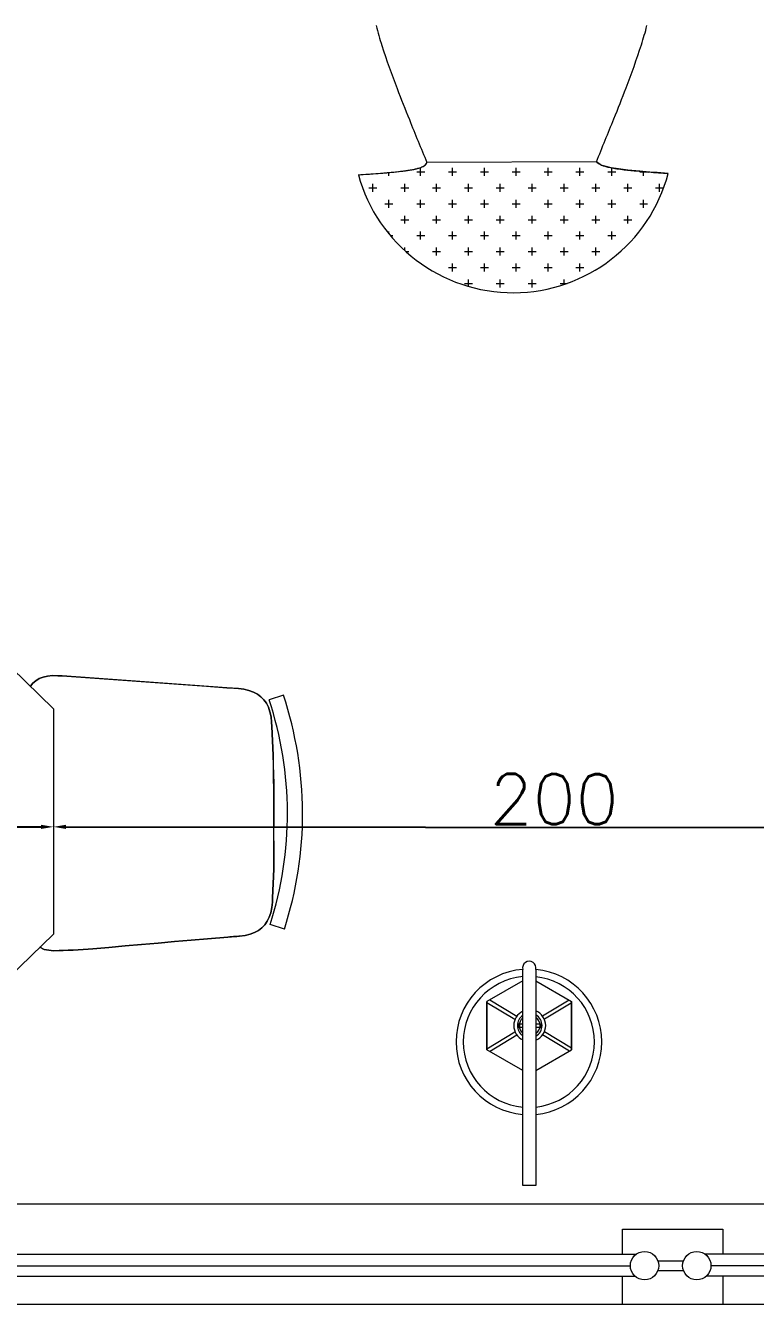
# Model space of a CAD drawing. Extents: x 3270 to 6851, y -140 to 2884.
# Drawn here: x 4759.4 to 4904.9, y 222.7 to 477.7 of the extents above; entities that cross this region are included whole.
import ezdxf

# ---------------------------------------------------------------- set-up
doc = ezdxf.new("R2010")
doc.units = 0
doc.header["$LTSCALE"] = 20
doc.layers.get('DEFPOINTS').update_dxf_attribs({"linetype": 'CONTINUOUS'})
for name, color, linetype, lineweight, true_color in [('M-LAMBA', 7, 'CONTINUOUS', 18, 0x50ba12), ('ö-cam', 7, 'CONTINUOUS', 18, 0x1bb1af), ('ö-korkuluk', 7, 'CONTINUOUS', 18, 0x666d5f)]:
    doc.layers.add(name, color=color, linetype=linetype, lineweight=lineweight, true_color=true_color)
doc.layers.add('Ö-MOBİLYA', color=31, linetype='CONTINUOUS', lineweight=18)
doc.layers.add('ölçü', color=102, linetype='CONTINUOUS', lineweight=15)
doc.styles.get("Standard").update_dxf_attribs({"font": 'txttw.shx'})
doc.dimstyles.new('YAZI', dxfattribs={"dimtxt": 10, "dimasz": 2.5, "dimexe": 1.25, "dimexo": 0.625, "dimtad": 1, "dimdec": 0, "dimtxsty": 'Standard', "dimcen": 2.5, "dimse1": 1, "dimse2": 1, "dimclrd": 256, "dimclrt": 256, "dimadec": 0, "dimazin": 0, "dimtfac": 1, "dimtdec": 0, "dimtmove": 0, "dimatfit": 3, "dimfxl": 1, "dimarcsym": 0})

# ---------------------------------------------------------------- blocks, each defined once
blk = doc.blocks.new('*D81')
at = {"layer": 'DEFPOINTS', "color": 0, "transparency": 16777216}
for p in [(4653.37, 318.06), (4764.95, 318.06), (4764.95, 317.97)]:
    blk.add_point(p, dxfattribs=at)
at = {"layer": 'ölçü', "lineweight": -2, "transparency": 16777216}
blk.add_line((4655.87, 318.06), (4762.45, 317.97), dxfattribs=at)
at = {"layer": 'ölçü', "transparency": 16777216}
for points in [[(4655.87, 318.48), (4655.87, 317.64), (4653.37, 318.06)], [(4762.45, 318.39), (4762.45, 317.55), (4764.95, 317.97)]]:
    blk.add_solid(points, dxfattribs=at)
at = {"layer": 'ölçü', "transparency": 16777216, "insert": (4693.45, 323.65), "char_height": 10, "attachment_point": 5, "rotation": 359.9518}
blk.add_mtext('112', dxfattribs=at)
blk = doc.blocks.new('*D82')
at = {"layer": 'DEFPOINTS', "color": 0, "transparency": 16777216}
for p in [(4764.95, 318.06), (4964.55, 317.8), (4964.55, 317.8)]:
    blk.add_point(p, dxfattribs=at)
at = {"layer": 'ölçü', "lineweight": -2, "transparency": 16777216}
blk.add_line((4767.45, 317.97), (4962.05, 317.8), dxfattribs=at)
at = {"layer": 'ölçü', "transparency": 16777216}
for points in [[(4767.45, 318.38), (4767.45, 317.55), (4764.95, 317.97)], [(4962.05, 318.22), (4962.05, 317.39), (4964.55, 317.8)]]:
    blk.add_solid(points, dxfattribs=at)
at = {"layer": 'ölçü', "transparency": 16777216, "insert": (4864.76, 323.51), "char_height": 10, "attachment_point": 5, "rotation": 359.9518}
blk.add_mtext('200', dxfattribs=at)

msp = doc.modelspace()

# ---------------------------------------------------------------- linework, layer by layer
at = {"layer": 'M-LAMBA'}
for p, q in [((4858.49, 246.49), (4858.49, 289.55)), ((4861.1, 289.55), (4861.1, 246.49)), ((4858.49, 287.25), (4851.35, 283.14)), ((4861.1, 287.25), (4868.24, 283.14)), ((4851.35, 283.14), (4851.35, 273.52)), ((4851.35, 273.52), (4851.35, 283.14)), ((4851.93, 283.47), (4857.32, 280.22)), ((4867.75, 283.42), (4862.46, 280.22)), ((4868.24, 283.14), (4868.24, 273.52)), ((4868.24, 273.52), (4868.24, 283.14)), ((4851.35, 282.98), (4856.94, 279.6)), ((4868.13, 282.8), (4862.84, 279.6)), ((4857.65, 277.95), (4857.65, 278.68)), ((4857.65, 278.68), (4858.49, 278.68)), ((4858.49, 277.95), (4857.65, 277.95)), ((4861.1, 278.68), (4862.1, 278.68)), ((4862.1, 277.95), (4861.1, 277.95)), ((4862.1, 278.68), (4862.1, 277.95)), ((4851.35, 273.73), (4856.94, 277.11)), ((4851.89, 273.21), (4857.32, 276.49)), ((4867.8, 273.26), (4862.46, 276.49)), ((4868.24, 273.84), (4862.84, 277.11)), ((4858.49, 269.41), (4851.35, 273.52)), ((4861.1, 269.41), (4868.24, 273.52)), ((4861.1, 246.49), (4858.49, 246.49))]:
    msp.add_line(p, q, dxfattribs=at)
for centre, radius, start, end in [((4859.8, 289.85), 1.34, 346.9064, 193.0936), ((4859.72, 275.09), 14.52, 94.8455, 265.1675), ((4859.72, 275.09), 14.52, 275.4847, 84.5153), ((4859.72, 275.09), 13.07, 95.3709, 264.6291), ((4859.72, 275.09), 13.07, 276.0963, 83.9037), ((4859.89, 278.35), 3.18, 116.0477, 243.9523), ((4859.89, 278.35), 3.18, 292.5104, 67.4896), ((4859.89, 278.35), 2.45, 124.6953, 235.3047), ((4859.89, 278.35), 2.07, 132.348, 227.652), ((4859.89, 278.35), 2.45, 299.7539, 60.2461), ((4859.89, 278.35), 2.07, 305.9667, 54.0333)]:
    msp.add_arc(centre, radius, start, end, dxfattribs=at)
at = {"layer": 'ö-cam'}
for p, q in [((4737.37, 232.74), (4881.1, 232.74)), ((5038.6, 232.74), (4894.87, 232.74)), ((4738.52, 230.47), (4879.95, 230.47)), ((5037.45, 230.47), (4896.02, 230.47)), ((4737.59, 228.37), (4880.88, 228.37)), ((5038.38, 228.37), (4895.09, 228.37))]:
    msp.add_line(p, q, dxfattribs=at)
at = {"layer": 'ö-korkuluk'}
for p, q in [((5186.98, 242.74), (4747.93, 242.74)), ((4885.45, 231.41), (4890.52, 231.41)), ((4885.44, 229.5), (4890.53, 229.5)), ((6148.38, 222.74), (4573.38, 222.74))]:
    msp.add_line(p, q, dxfattribs=at)
for points in [[(4878.38, 232.74), (4878.38, 237.74), (4898.38, 237.74), (4898.38, 232.74)], [(4878.38, 232.74), (4878.38, 237.74), (4898.38, 237.74), (4898.38, 232.74)], [(4878.38, 222.74), (4878.38, 228.37)], [(4898.38, 228.37), (4898.38, 222.74), (4878.38, 222.74)], [(4878.38, 222.74), (4878.38, 228.37)], [(4898.38, 228.37), (4898.38, 222.74), (4878.38, 222.74)]]:
    msp.add_lwpolyline(points, dxfattribs=at)
for centre in [(4882.78, 230.47), (4893.19, 230.47)]:
    msp.add_circle(centre, 2.83, dxfattribs=at)
at = {"layer": 'Ö-MOBİLYA'}
for p, q in [((4838.15, 447.77), (4838.15, 449.36)), ((4873.17, 450.6, 33.61), (4839.4, 450.44, 32.32)), ((4873.17, 450.6), (4839.4, 450.44)), ((4873.17, 450.6), (4839.4, 450.44)), ((4844.5, 447.77), (4844.5, 449.36)), ((4850.85, 447.77), (4850.85, 449.36)), ((4857.2, 447.77), (4857.2, 449.36)), ((4863.55, 447.77), (4863.55, 449.36)), ((4869.9, 447.77), (4869.9, 449.36)), ((4876.25, 447.77), (4876.25, 449.36)), ((4831.8, 447.77), (4831.8, 448.44)), ((4837.36, 448.57), (4838.95, 448.57)), ((4843.71, 448.57), (4845.3, 448.57)), ((4850.06, 448.57), (4851.65, 448.57)), ((4856.41, 448.57), (4858, 448.57)), ((4862.76, 448.57), (4864.35, 448.57)), ((4869.11, 448.57), (4870.7, 448.57)), ((4875.46, 448.57), (4877.05, 448.57)), ((4881.81, 448.57), (4883.4, 448.57)), ((4882.6, 447.77), (4882.6, 448.63)), ((4827.83, 445.39), (4829.42, 445.39)), ((4828.63, 444.6), (4828.63, 446.19)), ((4834.18, 445.39), (4835.77, 445.39)), ((4834.98, 444.6), (4834.98, 446.19)), ((4840.53, 445.39), (4842.12, 445.39)), ((4841.33, 444.6), (4841.33, 446.19)), ((4846.88, 445.39), (4848.47, 445.39)), ((4847.68, 444.6), (4847.68, 446.19)), ((4853.23, 445.39), (4854.82, 445.39)), ((4854.03, 444.6), (4854.03, 446.19)), ((4859.58, 445.39), (4861.17, 445.39)), ((4860.38, 444.6), (4860.38, 446.19)), ((4865.93, 445.39), (4867.52, 445.39)), ((4866.73, 444.6), (4866.73, 446.19)), ((4872.28, 445.39), (4873.87, 445.39)), ((4873.08, 444.6), (4873.08, 446.19)), ((4878.63, 445.39), (4880.22, 445.39)), ((4879.43, 444.6), (4879.43, 446.19)), ((4884.98, 445.39), (4886.57, 445.39)), ((4885.78, 444.6), (4885.78, 446.19)), ((4831.01, 442.22), (4832.6, 442.22)), ((4831.8, 441.42), (4831.8, 443.01)), ((4837.36, 442.22), (4838.95, 442.22)), ((4838.15, 441.42), (4838.15, 443.01)), ((4843.71, 442.22), (4845.3, 442.22)), ((4844.5, 441.42), (4844.5, 443.01)), ((4850.06, 442.22), (4851.65, 442.22)), ((4850.85, 441.42), (4850.85, 443.01)), ((4856.41, 442.22), (4858, 442.22)), ((4857.2, 441.42), (4857.2, 443.01)), ((4862.76, 442.22), (4864.35, 442.22)), ((4863.55, 441.42), (4863.55, 443.01)), ((4869.11, 442.22), (4870.7, 442.22)), ((4869.9, 441.42), (4869.9, 443.01)), ((4875.46, 442.22), (4877.05, 442.22)), ((4876.25, 441.42), (4876.25, 443.01)), ((4881.81, 442.22), (4883.4, 442.22)), ((4882.6, 441.42), (4882.6, 443.01)), ((4834.18, 439.04), (4835.77, 439.04)), ((4834.98, 438.25), (4834.98, 439.84)), ((4840.53, 439.04), (4842.12, 439.04)), ((4841.33, 438.25), (4841.33, 439.84)), ((4846.88, 439.04), (4848.47, 439.04)), ((4847.68, 438.25), (4847.68, 439.84)), ((4853.23, 439.04), (4854.82, 439.04)), ((4854.03, 438.25), (4854.03, 439.84)), ((4859.58, 439.04), (4861.17, 439.04)), ((4860.38, 438.25), (4860.38, 439.84)), ((4865.93, 439.04), (4867.52, 439.04)), ((4866.73, 438.25), (4866.73, 439.84)), ((4872.28, 439.04), (4873.87, 439.04)), ((4873.08, 438.25), (4873.08, 439.84)), ((4878.63, 439.04), (4880.22, 439.04)), ((4879.43, 438.25), (4879.43, 439.84)), ((4831.8, 436.23), (4831.8, 436.66)), ((4838.15, 435.07), (4838.15, 436.66)), ((4844.5, 435.07), (4844.5, 436.66)), ((4850.85, 435.07), (4850.85, 436.66)), ((4857.2, 435.07), (4857.2, 436.66)), ((4863.55, 435.07), (4863.55, 436.66)), ((4869.9, 435.07), (4869.9, 436.66)), ((4876.25, 435.07), (4876.25, 436.66)), ((4832.1, 435.87), (4832.6, 435.87)), ((4837.36, 435.87), (4838.95, 435.87)), ((4843.71, 435.87), (4845.3, 435.87)), ((4850.06, 435.87), (4851.65, 435.87)), ((4856.41, 435.87), (4858, 435.87)), ((4862.76, 435.87), (4864.35, 435.87)), ((4869.11, 435.87), (4870.7, 435.87)), ((4875.46, 435.87), (4877.05, 435.87)), ((4834.98, 432.87), (4834.98, 433.49)), ((4835.17, 432.69), (4835.77, 432.69)), ((4840.53, 432.69), (4842.12, 432.69)), ((4841.33, 431.9), (4841.33, 433.49)), ((4846.88, 432.69), (4848.47, 432.69)), ((4847.68, 431.9), (4847.68, 433.49)), ((4853.23, 432.69), (4854.82, 432.69)), ((4854.03, 431.9), (4854.03, 433.49)), ((4859.58, 432.69), (4861.17, 432.69)), ((4860.38, 431.9), (4860.38, 433.49)), ((4865.93, 432.69), (4867.52, 432.69)), ((4866.73, 431.9), (4866.73, 433.49)), ((4872.28, 432.69), (4873.87, 432.69)), ((4873.08, 431.9), (4873.08, 433.49)), ((4843.71, 429.52), (4845.3, 429.52)), ((4844.5, 428.72), (4844.5, 430.31)), ((4850.06, 429.52), (4851.65, 429.52)), ((4850.85, 428.72), (4850.85, 430.31)), ((4856.41, 429.52), (4858, 429.52)), ((4857.2, 428.72), (4857.2, 430.31)), ((4862.76, 429.52), (4864.35, 429.52)), ((4863.55, 428.72), (4863.55, 430.31)), ((4869.11, 429.52), (4870.7, 429.52)), ((4869.9, 428.72), (4869.9, 430.31)), ((4846.88, 426.34), (4848.47, 426.34)), ((4847.68, 425.74), (4847.68, 427.14)), ((4853.23, 426.34), (4854.82, 426.34)), ((4854.03, 425.55), (4854.03, 427.14)), ((4859.58, 426.34), (4861.17, 426.34)), ((4860.38, 425.55), (4860.38, 427.14)), ((4865.93, 426.34), (4867.34, 426.34)), ((4866.73, 426.13), (4866.73, 427.14)), ((4732.46, 373.19), (4764.95, 341.52)), ((4810.8, 344.23, 105.84), (4807.95, 343.28, 105.84)), ((4764.95, 341.52), (4764.95, 296.6)), ((4810.98, 297.57, 105.84), (4808.12, 298.49, 105.84)), ((4732.41, 264.95), (4764.95, 296.6))]:
    msp.add_line(p, q, dxfattribs=at)
for centre, radius, start, end in [((4899.26, 495.83), 72.29, 194.4861, 197.7655), ((4813.31, 495.98), 72.29, 342.2345, 345.3844), ((4979.35, 521.58), 156.42, 197.7979, 201.1346), ((4733.21, 521.74), 156.42, 338.8654, 342.2021), ((5176.45, 596.61), 367.31, 200.9662, 202.0049), ((4536.12, 596.77), 367.31, 337.9951, 339.0338), ((3862.23, 870.06), 1094.51, 337.46532, 337.94895), ((5850.34, 869.9), 1094.51, 202.05105, 202.53468), ((4828.47, 496.37), 48.02, 276.2601, 278.3669), ((4829.31, 490.1), 41.7, 276.9201, 279.1455), ((4831.25, 477.4), 28.85, 278.3755, 280.2455), ((4832.56, 469.84), 21.17, 279.1926, 282.5063), ((4833.18, 466.75), 18.03, 280.2238, 282.6895), ((4834.75, 459.83), 10.93, 282.6582, 285.9608), ((4834.75, 459.83), 10.93, 282.6582, 285.9608), ((4835.98, 455.53), 6.46, 285.9179, 290.3887), ((4835.98, 455.53), 6.46, 285.9179, 290.3887), ((4836.91, 453.03), 3.79, 290.3387, 296.3745), ((4836.91, 453.03), 3.79, 290.3387, 296.3745), ((4837.58, 451.69), 2.29, 296.3427, 304.2346), ((4837.58, 451.69), 2.29, 296.3427, 304.2346), ((4838.1, 450.94), 1.38, 303.727, 331.1261), ((4838.12, 450.92), 1.35, 303.4988, 327.5026), ((4837.16, 451.51), 2.48, 327.9512, 334.3213), ((4837.46, 451.35), 2.14, 329.7805, 334.6585), ((4877.07, 455.03), 5.9, 228.6556, 230.9029), ((4876.55, 454.42), 5.11, 228.4812, 231.0773), ((4875.48, 453.03), 3.35, 230.407, 247.8347), ((4875.44, 452.98), 3.29, 230.3148, 239.3617), ((4875.69, 453.46), 3.83, 239.8018, 247.3025), ((4876.68, 455.88), 6.45, 247.5266, 253.4336), ((4876.68, 455.88), 6.45, 247.5266, 253.4336), ((4878.28, 461.34), 12.13, 253.5599, 257.7703), ((4878.28, 461.34), 12.13, 253.5599, 257.7703), ((4880.56, 472.02), 23.05, 257.8437, 260.778), ((4880.56, 472.02), 23.05, 257.8437, 260.778), ((4883.65, 491.23), 42.51, 260.8242, 262.8884), ((4883.65, 491.23), 42.51, 260.8242, 262.8884), ((4888.18, 528.25), 79.81, 262.9474, 264.8802), ((4888.18, 528.25), 79.81, 262.9474, 264.8802), ((4856.58, 456.48, 97.96), 32, 195.3906, 345.135), ((4856.58, 456.48), 32, 195.3906, 345.135), ((4785.82, 1035.51), 588.88, 273.88596, 274.27266), ((4785.82, 1035.51), 588.88, 273.88596, 274.27266), ((4856.58, 456.48), 32, 195.3906, 345.135), ((4818.35, 599.11), 151.27, 274.2984, 275.2791), ((4816.9, 617.68), 169.89, 274.3175, 274.9186), ((4824.05, 535.37), 87.27, 274.8725, 276.348), ((4825.12, 524.98), 76.83, 275.3376, 276.8886), ((4896.5, 620.57), 172.51, 264.8637, 265.7169), ((4896.5, 620.57), 172.51, 264.8637, 265.7169), ((4932.35, 1102.81), 656.07, 265.74038, 266.08139), ((4932.35, 1102.81), 656.07, 265.74038, 266.08139), ((4739.68, 320.62, 105.84), 71.93, 342.0777, 18.361), ((4739.68, 320.62, 105.84), 74.93, 342.0777, 18.361)]:
    msp.add_arc(centre, radius, start, end, dxfattribs=at)
for points in [[(4825.72, 447.99, 97.96), (4831.42, 448.41, 86.77), (4839.4, 450.44, 32.32)], [(4887.51, 448.27, 97.96), (4881.82, 448.69, 86.77), (4873.17, 450.6, 33.61)]]:
    msp.add_spline(points, degree=3, dxfattribs=at)
for points in [[(4760.82, 346.59, 77.07), (4761.41, 347.12, 77.14), (4761.41, 347.12, 76.68), (4760.82, 346.59, 76.61)], [(4761.41, 347.12, 77.14), (4762.1, 347.54, 77.21), (4762.1, 347.54, 76.75), (4761.41, 347.12, 76.68)], [(4762.1, 347.54, 77.21), (4762.89, 347.85, 77.29), (4762.89, 347.85, 76.83), (4762.1, 347.54, 76.75)], [(4762.89, 347.85, 77.29), (4763.77, 348.05, 77.37), (4763.77, 348.05, 76.91), (4762.89, 347.85, 76.83)], [(4763.77, 348.05, 77.37), (4764.76, 348.13, 77.47), (4764.76, 348.13, 77), (4763.77, 348.05, 76.91)], [(4764.76, 348.13, 77.47), (4765.84, 348.11, 77.56), (4765.84, 348.11, 77.1), (4764.76, 348.13, 77)], [(4766.67, 348.1, 77.12), (4765.84, 348.11, 77.1), (4765.84, 348.11, 77.56), (4766.67, 348.1, 77.58)], [(4795.45, 346.02, 76.07), (4799.53, 345.71, 75.96), (4799.53, 345.71, 75.5), (4766.67, 348.1, 77.58)], [(4760.36, 346, 77.01), (4760.82, 346.59, 77.07), (4760.82, 346.59, 76.61), (4760.36, 346, 76.55)], [(4799.53, 345.71, 75.96), (4799.89, 345.68, 75.95), (4801.85, 345.54, 76.02), (4799.53, 345.71, 75.5)], [(4801.85, 345.54, 76.02), (4802.93, 345.41, 76.12), (4802.93, 345.41, 75.66), (4801.85, 345.54, 75.56)], [(4802.93, 345.41, 76.12), (4803.92, 345.18, 76.21), (4803.92, 345.18, 75.75), (4802.93, 345.41, 75.66)], [(4803.92, 345.18, 76.21), (4804.81, 344.86, 76.29), (4804.81, 344.86, 75.82), (4803.92, 345.18, 75.75)], [(4804.81, 344.86, 76.29), (4805.6, 344.45, 76.35), (4805.6, 344.45, 75.89), (4804.81, 344.86, 75.82)], [(4805.6, 344.45, 76.35), (4806.3, 343.93, 76.4), (4806.3, 343.93, 75.94), (4805.6, 344.45, 75.89)], [(4806.3, 343.93, 76.4), (4806.9, 343.32, 76.44), (4806.9, 343.32, 75.98), (4806.3, 343.93, 75.94)], [(4806.9, 343.32, 76.44), (4807.4, 342.62, 76.46), (4807.4, 342.62, 76), (4806.9, 343.32, 75.98)], [(4807.4, 342.62, 76.46), (4807.8, 341.81, 76.48), (4807.8, 341.81, 76.02), (4807.4, 342.62, 76)], [(4807.8, 341.81, 76.48), (4808.11, 340.92, 76.48), (4808.11, 340.92, 76.02), (4807.8, 341.81, 76.02)], [(4808.11, 340.92, 76.48), (4808.33, 339.92, 76.48), (4808.33, 339.92, 76.01), (4808.11, 340.92, 76.02)], [(4808.33, 339.92, 76.48), (4808.44, 338.83, 76.46), (4808.44, 338.83, 76), (4808.33, 339.92, 76.01)], [(4808.44, 338.83, 76.46), (4808.5, 337.96, 76.44), (4808.5, 337.96, 75.98), (4808.44, 338.83, 76)], [(4808.5, 337.96, 76.44), (4808.78, 332.27, 76.35), (4808.78, 332.27, 75.89), (4808.5, 337.96, 75.98)], [(4808.78, 332.27, 76.35), (4808.88, 309.51, 76.35), (4808.97, 326.58, 75.83), (4808.78, 332.27, 75.89)], [(4808.88, 309.51, 76.35), (4808.64, 303.82, 76.44), (4808.64, 303.82, 75.98), (4808.88, 309.51, 75.89)], [(4808.64, 303.82, 76.44), (4808.6, 302.95, 76.46), (4808.6, 302.95, 76), (4808.64, 303.82, 75.98)], [(4808.49, 301.86, 76.48), (4808.29, 300.86, 76.48), (4808.29, 300.86, 76.02), (4808.49, 301.86, 76.01)], [(4808.6, 302.95, 76.46), (4808.49, 301.86, 76.48), (4808.49, 301.86, 76.01), (4808.6, 302.95, 76)], [(4807.09, 298.44, 76.44), (4806.49, 297.83, 76.4), (4806.49, 297.83, 75.94), (4807.09, 298.44, 75.98)], [(4807.58, 299.15, 76.46), (4807.09, 298.44, 76.44), (4807.09, 298.44, 75.98), (4807.58, 299.15, 76)], [(4807.98, 299.96, 76.48), (4807.58, 299.15, 76.46), (4807.58, 299.15, 76), (4807.98, 299.96, 76.02)], [(4808.29, 300.86, 76.48), (4807.98, 299.96, 76.48), (4807.98, 299.96, 76.02), (4808.29, 300.86, 76.02)], [(4799.74, 295.99, 75.96), (4795.67, 295.65, 76.07), (4795.67, 295.65, 75.61), (4799.74, 295.99, 75.5)], [(4799.74, 295.99, 75.5), (4800.1, 296.02, 75.49), (4800.1, 296.02, 75.95), (4799.74, 295.99, 75.96)], [(4800.1, 296.02, 75.49), (4800.46, 296.05, 75.48), (4800.46, 296.05, 75.94), (4800.1, 296.02, 75.95)], [(4800.46, 296.05, 75.48), (4800.82, 296.08, 75.49), (4800.82, 296.08, 75.95), (4800.46, 296.05, 75.94)], [(4800.82, 296.08, 75.49), (4801.17, 296.11, 75.5), (4801.17, 296.11, 75.96), (4800.82, 296.08, 75.95)], [(4801.17, 296.11, 75.5), (4801.53, 296.14, 75.52), (4801.53, 296.14, 75.98), (4801.17, 296.11, 75.96)], [(4801.53, 296.14, 75.52), (4801.89, 296.17, 75.55), (4801.89, 296.17, 76.01), (4801.53, 296.14, 75.98)], [(4801.89, 296.17, 75.55), (4802.06, 296.19, 75.56), (4802.06, 296.19, 76.02), (4801.89, 296.17, 76.01)], [(4803.14, 296.32, 76.12), (4802.06, 296.19, 76.02), (4802.06, 296.19, 75.56), (4803.14, 296.32, 75.66)], [(4804.13, 296.56, 76.21), (4803.14, 296.32, 76.12), (4803.14, 296.32, 75.66), (4804.13, 296.56, 75.75)], [(4805.01, 296.89, 76.29), (4804.13, 296.56, 76.21), (4804.13, 296.56, 75.75), (4805.01, 296.89, 75.82)], [(4805.8, 297.31, 76.35), (4805.01, 296.89, 76.29), (4805.01, 296.89, 75.82), (4805.8, 297.31, 75.89)], [(4806.49, 297.83, 76.4), (4805.8, 297.31, 76.35), (4805.8, 297.31, 75.89), (4806.49, 297.83, 75.94)], [(4762.23, 293.95), (4763.12, 293.54, 76.83), (4763.12, 293.54, 77.29), (4762.23, 293.95)], [(4763.12, 293.54, 76.83), (4764.01, 293.35, 76.91), (4764.01, 293.35, 77.37), (4763.12, 293.54, 77.29)], [(4764.01, 293.35, 76.91), (4764.99, 293.27, 77), (4764.99, 293.27, 77.47), (4764.01, 293.35, 77.37)], [(4764.99, 293.27, 77), (4766.08, 293.31, 77.1), (4766.08, 293.31, 77.56), (4764.99, 293.27, 77.47)], [(4766.91, 293.32, 77.58), (4766.08, 293.31, 77.56), (4766.08, 293.31, 77.1), (4766.91, 293.32, 77.12)], [(4767.9, 293.35, 77.59), (4766.91, 293.32, 77.58), (4766.91, 293.32, 77.12), (4767.9, 293.35, 77.13)], [(4768.88, 293.39, 77.59), (4767.9, 293.35, 77.59), (4767.9, 293.35, 77.13), (4768.88, 293.39, 77.13)], [(4769.87, 293.44, 77.58), (4768.88, 293.39, 77.59), (4768.88, 293.39, 77.13), (4769.87, 293.44, 77.12)], [(4770.86, 293.5, 77.56), (4769.87, 293.44, 77.58), (4769.87, 293.44, 77.12), (4770.86, 293.5, 77.09)], [(4771.84, 293.57, 77.52), (4770.86, 293.5, 77.56), (4770.86, 293.5, 77.09), (4771.84, 293.57, 77.06)], [(4772.83, 293.65, 77.47), (4771.84, 293.57, 77.52), (4771.84, 293.57, 77.06), (4772.83, 293.65, 77.01)], [(4775.96, 293.93, 77.2), (4772.83, 293.65, 77.47), (4772.83, 293.65, 77.01), (4775.96, 293.93, 76.73)], [(4779.24, 294.22, 76.93), (4775.96, 293.93, 77.2), (4775.96, 293.93, 76.73), (4779.24, 294.22, 76.46)], [(4782.52, 294.52, 76.69), (4779.24, 294.22, 76.93), (4779.24, 294.22, 76.46), (4782.52, 294.52, 76.23)], [(4785.8, 294.8, 76.48), (4782.52, 294.52, 76.69), (4782.52, 294.52, 76.23), (4785.8, 294.8, 76.02)], [(4789.09, 295.09, 76.31), (4785.8, 294.8, 76.48), (4785.8, 294.8, 76.02), (4789.09, 295.09, 75.85)], [(4792.38, 295.37, 76.17), (4789.09, 295.09, 76.31), (4789.09, 295.09, 75.85), (4792.38, 295.37, 75.71)], [(4795.67, 295.65, 76.07), (4792.38, 295.37, 76.17), (4792.38, 295.37, 75.71), (4795.67, 295.65, 75.61)]]:
    msp.add_3dface(points, dxfattribs=at)

# ---------------------------------------------------------------- dimensions: what is measured, and where the dimension line sits
at = {"layer": 'ölçü'}
dim = msp.add_linear_dim(base=(4764.95, 317.97), p1=(4653.37, 318.06), p2=(4764.95, 318.06), angle=179.9518, dimstyle='YAZI', dxfattribs=at)
dim.commit()
dim.dimension.update_dxf_attribs({"geometry": '*D81', "text_midpoint": (4693.44, 318.03), "dimtype": 160})
dim = msp.add_linear_dim(base=(4964.55, 317.8), p1=(4764.95, 318.06), p2=(4964.55, 317.8), angle=179.9518, dimstyle='YAZI', dxfattribs=at)
dim.commit()
dim.dimension.update_dxf_attribs({"geometry": '*D82', "text_midpoint": (4864.76, 323.51)})

doc.saveas('drawing.dxf')
